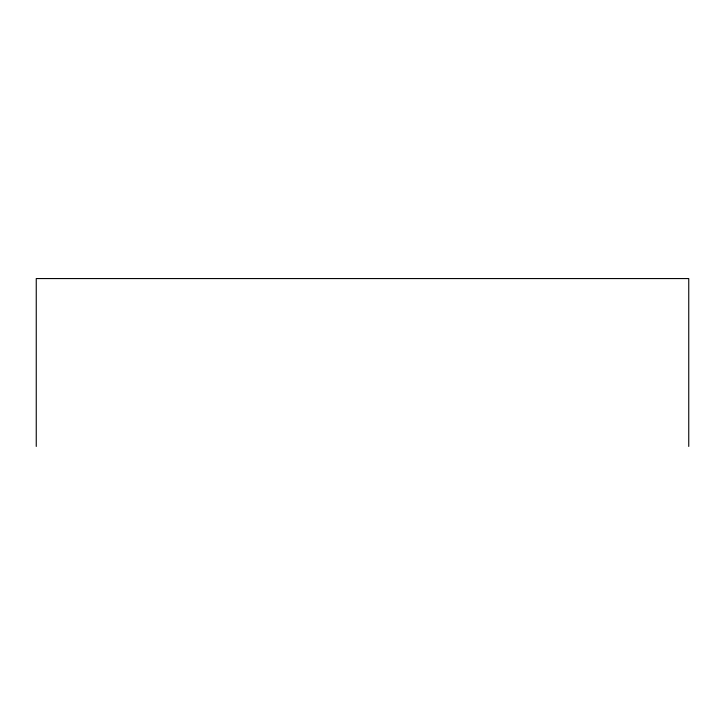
<?xml version="1.0" encoding="UTF-8"?>
<svg xmlns="http://www.w3.org/2000/svg" width="725" height="725" viewBox="0 0 725 725"><rect width="100%" height="100%" fill="white"/><g stroke="black" fill="none" stroke-linecap="round" stroke-linejoin="round"><path stroke-width="1.09" d="M688.75 446.437L688.75 278.563L36.25 278.563L36.25 446.437"/></g></svg>
